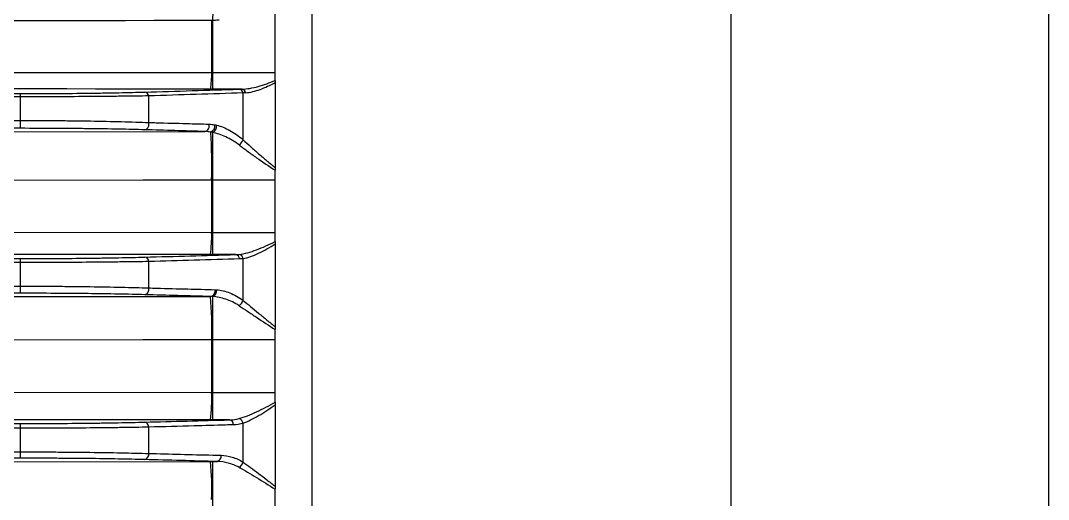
# Paper-space layout '_Back' of a CAD drawing. Header units: inches. Extents: x -13.8 to 10.2, y -6.3 to 9.3.
# Drawn here: x 4.44 to 10.11, y 0.59 to 3.23 of the extents above; entities that cross this region are included whole.
import ezdxf

# ---------------------------------------------------------------- set-up
doc = ezdxf.new("R2010")
doc.units = ezdxf.units.IN
doc.header["$MEASUREMENT"] = 0

psp = doc.layouts.new('_Back')

# ---------------------------------------------------------------- linework, layer by layer
at = {"color": 7, "linetype": 'Continuous', "lineweight": 25}
for p, q in [((6.0475, -6.1), (6.0475, 6.4497)), ((8.36, -6.0301), (8.36, 6.4497)), ((10.11, 4.0293), (10.11, -4.0271)), ((5.844, 2.8993), (5.844, 3.2684)), ((5.4928, 3.2296), (5.4928, 2.943)), ((5.4972, 3.2296), (5.4972, 2.8511)), ((5.4972, 2.943), (5.844, 2.943)), ((5.6605, 2.8511), (5.4972, 2.8511)), ((5.844, 2.8878), (5.844, 2.4181)), ((-4.4384, 2.8266), (4.4384, 2.8266)), ((4.4384, 2.8088), (-4.4384, 2.8088)), ((4.4384, 2.6349), (4.4384, 2.8266)), ((5.1455, 2.6671), (5.1455, 2.8137)), ((5.6663, 2.5721), (5.6663, 2.8303)), ((-4.4384, 2.6784), (4.4384, 2.6784)), ((4.4384, 2.6349), (-4.4384, 2.6349)), ((0.4122, 2.6123), (5.4558, 2.6173)), ((5.4972, 2.6124), (5.4972, 1.9381)), ((5.844, 2.0102), (5.844, 2.4037)), ((5.4928, 2.3492), (5.4928, 2.0595)), ((5.844, 2.3492), (5.4972, 2.3492)), ((5.4972, 2.0594), (5.844, 2.0594)), ((5.844, 1.9972), (5.844, 1.5394)), ((5.4862, 1.9381), (0.4122, 1.9431)), ((5.6253, 1.9381), (5.4972, 1.9381)), ((-4.4384, 1.9163), (4.4384, 1.9163)), ((4.4384, 1.8942), (-4.4384, 1.8942)), ((4.4384, 1.7247), (4.4384, 1.9163)), ((5.1455, 1.7541), (5.1455, 1.8997)), ((5.6663, 1.6853), (5.6663, 1.9158)), ((-4.4384, 1.7639), (4.4384, 1.7639)), ((4.4384, 1.7247), (-4.4384, 1.7247)), ((0.4122, 1.7023), (5.4862, 1.7071)), ((5.4972, 1.7068), (5.4972, 1.026)), ((5.844, 1.1237), (5.844, 1.5246)), ((5.4928, 1.4683), (5.4928, 1.1768)), ((5.844, 1.4683), (5.4972, 1.4683)), ((5.4972, 1.1768), (5.844, 1.1768)), ((5.844, 1.1097), (5.844, 0.6585)), ((5.4862, 1.026), (0.4122, 1.0308)), ((5.591, 1.026), (5.4972, 1.026)), ((-4.4384, 1.006), (4.4384, 1.006)), ((4.4384, 0.9796), (-4.4384, 0.9796)), ((4.4384, 0.8144), (4.4384, 1.006)), ((5.1455, 0.8409), (5.1455, 0.986)), ((5.6663, 0.7928), (5.6663, 1.0075)), ((-4.4384, 0.8494), (4.4384, 0.8494)), ((4.4384, 0.8144), (-4.4384, 0.8144)), ((0.4122, 0.7918), (5.4862, 0.7965)), ((5.4972, 0.7965), (5.5227, 0.7965)), ((5.4972, 0.7965), (5.4972, 0.1146)), ((5.844, 0.2392), (5.844, 0.6436))]:
    psp.add_line(p, q, dxfattribs=at)
at = {"color": 7, "linetype": 'Continuous', "lineweight": 25, "flags": 128}
for points in [[(5.4928, 2.3492), (5.1131, 2.3487), (3.5942, 2.3465), (0.4188, 2.3419)], [(0.4188, 2.0622), (0.7985, 2.062), (2.3174, 2.0612), (5.4928, 2.0595)], [(5.4928, 1.4683), (5.1131, 1.4679), (3.594, 1.466), (0.4188, 1.4622)], [(0.4188, 1.1802), (0.7985, 1.18), (2.3176, 1.1789), (5.4928, 1.1768)]]:
    psp.add_lwpolyline(points, dxfattribs=at)
at = {"color": 7, "linetype": 'Continuous', "lineweight": 25}
for centre, radius, start, end in [((5.0311, 2.9301), 0.4619, 350.1475, 1.6056), ((5.6413, 2.8253), 0.0254, 11.1873, 83.1444), ((5.6571, 2.8268), 0.0245, 10.7076, 82.0483), ((5.1202, 2.8096), 0.0256, 9.2269, 82.5345), ((5.1162, 2.657), 0.031, 283.788, 19.0242), ((5.4485, 2.6475), 0.0311, 283.6976, 19.6811), ((5.4752, 2.647), 0.035, 290.2305, 12.1778), ((2.9292, 2.4286), 2.5649, 358.2271, 4.1502), ((5.4835, 2.6459), 0.0362, 292.2077, 10.2621), ((5.6095, 2.5929), 0.0605, 305.2317, 339.8799), ((4.7551, 2.0389), 0.738, 352.1487, 1.5978), ((5.6212, 1.9123), 0.0261, 4.3581, 80.9372), ((5.6381, 1.9116), 0.0285, 8.6108, 77.2689), ((5.1193, 1.8982), 0.0263, 3.2618, 80.5671), ((5.1163, 1.7463), 0.0302, 283.962, 14.8266), ((3.6149, 1.5357), 1.8792, 357.9461, 5.235), ((5.4814, 1.7365), 0.0303, 283.9756, 15.265), ((5.4887, 1.7369), 0.0313, 285.7917, 13.3824), ((5.616, 1.7004), 0.0525, 302.6805, 343.2237), ((4.4514, 1.1471), 1.0419, 353.3284, 1.6349), ((5.5859, 0.9994), 0.0271, 358.6059, 79.0022), ((5.6329, 1.0015), 0.034, 10.1152, 70.1936), ((5.1183, 0.9869), 0.0272, 358.1154, 78.8418), ((5.1167, 0.8354), 0.0293, 283.5093, 10.7128), ((3.8541, 0.64), 1.6396, 358.1488, 5.4774), ((5.5158, 0.825), 0.0293, 283.5448, 10.919), ((5.6219, 0.804), 0.0458, 299.414, 345.8491)]:
    psp.add_arc(centre, radius, start, end, dxfattribs=at)
for points, knots in [([(5.522, 3.5032), (5.5196, 3.4968), (5.5174, 3.4892), (5.5134, 3.4718), (5.5116, 3.4622), (5.5093, 3.4466), (5.5086, 3.4411), (5.5073, 3.4298), (5.5067, 3.424), (5.5051, 3.4061), (5.5042, 3.3937), (5.5027, 3.3681), (5.5021, 3.3548), (5.501, 3.3285), (5.5006, 3.3154), (5.4994, 3.2766), (5.4986, 3.2513), (5.4972, 3.2296)], [0, 0, 0, 0, 0.125, 0.125, 0.25, 0.25, 0.3125, 0.3125, 0.375, 0.375, 0.5, 0.5, 0.625, 0.625, 0.75, 0.75, 1, 1, 1, 1]), ([(5.5342, 3.2323), (5.5329, 3.2322), (5.5315, 3.2322), (5.5302, 3.2321), (5.5249, 3.2317), (5.5196, 3.2313), (5.5143, 3.2308), (5.5116, 3.2306), (5.5088, 3.2304), (5.5061, 3.2302), (5.5034, 3.23), (5.5006, 3.2298), (5.4979, 3.2296), (5.4976, 3.2296), (5.4974, 3.2296), (5.4972, 3.2296)], [0, 0, 0, 0, 0.0001015866, 0.0001015866, 0.0001015866, 0.0005079337, 0.0005079337, 0.0005079337, 0.0007166977, 0.0007166977, 0.0007166977, 0.0009262899, 0.0009262899, 0.0009262899, 0.0009441227, 0.0009441227, 0.0009441227, 0.0009441227]), ([(5.6605, 2.8511), (5.6748, 2.8514), (5.6893, 2.853), (5.719, 2.858), (5.7342, 2.8615), (5.7651, 2.87), (5.7808, 2.8751), (5.8123, 2.8864), (5.8281, 2.8926), (5.844, 2.8993)], [0, 0, 0, 0, 0.25, 0.25, 0.5, 0.5, 0.75, 0.75, 1, 1, 1, 1]), ([(5.6812, 2.8313), (5.7064, 2.833), (5.7328, 2.8397), (5.7738, 2.8546), (5.7878, 2.8604), (5.8158, 2.8732), (5.8299, 2.8802), (5.844, 2.8878)], [0, 0, 0, 0, 0.5, 0.5, 0.75, 0.75, 1, 1, 1, 1]), ([(4.4384, 2.8266), (4.4711, 2.8266), (4.5038, 2.8267), (4.5687, 2.8269), (4.6011, 2.827), (4.696, 2.8276), (4.7568, 2.8281), (4.83, 2.829), (4.8445, 2.8292), (4.8732, 2.8296), (4.8874, 2.8299), (4.9291, 2.8305), (4.9558, 2.831), (5.0329, 2.8325), (5.0802, 2.8337), (5.1236, 2.835)], [0, 0, 0, 0, 0.125, 0.125, 0.25, 0.25, 0.5, 0.5, 0.5625, 0.5625, 0.625, 0.625, 0.75, 0.75, 1, 1, 1, 1]), ([(5.1455, 2.8137), (5.1007, 2.813), (5.0518, 2.8123), (4.9722, 2.8114), (4.9446, 2.8111), (4.9015, 2.8107), (4.8869, 2.8106), (4.8572, 2.8103), (4.8423, 2.8102), (4.7668, 2.8097), (4.704, 2.8093), (4.6062, 2.809), (4.5729, 2.8089), (4.5059, 2.8088), (4.4721, 2.8088), (4.4384, 2.8088)], [0, 0, 0, 0, 0.25, 0.25, 0.375, 0.375, 0.4375, 0.4375, 0.5, 0.5, 0.75, 0.75, 0.875, 0.875, 1, 1, 1, 1]), ([(4.4384, 2.6784), (4.5054, 2.6784), (4.5711, 2.6782), (4.6679, 2.6774), (4.6999, 2.6771), (4.7474, 2.6766), (4.7632, 2.6764), (4.7943, 2.6759), (4.8096, 2.6757), (4.8851, 2.6745), (4.9421, 2.6733), (5.0229, 2.6712), (5.049, 2.6704), (5.099, 2.6688), (5.1228, 2.668), (5.1455, 2.6671)], [0, 0, 0, 0, 0.25, 0.25, 0.375, 0.375, 0.4375, 0.4375, 0.5, 0.5, 0.75, 0.75, 0.875, 0.875, 1, 1, 1, 1]), ([(5.1455, 2.6671), (5.1595, 2.6667), (5.1734, 2.6663), (5.1874, 2.6659), (5.2432, 2.6644), (5.299, 2.6629), (5.3547, 2.6614), (5.3957, 2.6603), (5.4368, 2.6591), (5.4777, 2.658)], [0, 0, 0, 0, 0.0015748, 0.0015748, 0.0015748, 0.00787401, 0.00787401, 0.00787401, 0.0125202, 0.0125202, 0.0125202, 0.0125202]), ([(5.1236, 2.6269), (5.1016, 2.6275), (5.0786, 2.6281), (5.0304, 2.6292), (5.0051, 2.6297), (4.9269, 2.6312), (4.8715, 2.6321), (4.7984, 2.633), (4.7835, 2.6331), (4.7535, 2.6334), (4.7382, 2.6336), (4.6921, 2.634), (4.6611, 2.6342), (4.5671, 2.6347), (4.5034, 2.6349), (4.4384, 2.6349)], [0, 0, 0, 0, 0.125, 0.125, 0.25, 0.25, 0.5, 0.5, 0.5625, 0.5625, 0.625, 0.625, 0.75, 0.75, 1, 1, 1, 1]), ([(5.6444, 2.5435), (5.6206, 2.5615), (5.5963, 2.576), (5.5593, 2.5932), (5.5468, 2.5982), (5.5219, 2.6066), (5.5095, 2.6099), (5.4972, 2.6124)], [0, 0, 0, 0, 0.5, 0.5, 0.75, 0.75, 1, 1, 1, 1]), ([(5.5191, 2.6523), (5.5314, 2.6495), (5.5439, 2.6456), (5.5688, 2.6358), (5.5813, 2.63), (5.6184, 2.6098), (5.6426, 2.593), (5.6663, 2.5721)], [0, 0, 0, 0, 0.25, 0.25, 0.5, 0.5, 1, 1, 1, 1]), ([(5.6663, 2.5721), (5.6798, 2.5597), (5.6936, 2.547), (5.7222, 2.5213), (5.7369, 2.5082), (5.767, 2.4819), (5.7823, 2.4688), (5.813, 2.4432), (5.8284, 2.4305), (5.844, 2.4181)], [0, 0, 0, 0, 0.25, 0.25, 0.5, 0.5, 0.75, 0.75, 1, 1, 1, 1]), ([(5.6444, 2.5435), (5.6595, 2.532), (5.6752, 2.5202), (5.7074, 2.4966), (5.7239, 2.4847), (5.7747, 2.4489), (5.8091, 2.4258), (5.844, 2.4037)], [0, 0, 0, 0, 0.25, 0.25, 0.5, 0.5, 1, 1, 1, 1]), ([(5.6444, 1.9394), (5.6595, 1.9411), (5.6752, 1.9444), (5.7074, 1.953), (5.7239, 1.9584), (5.7747, 1.9772), (5.8091, 1.9928), (5.844, 2.0102)], [0, 0, 0, 0, 0.25, 0.25, 0.5, 0.5, 1, 1, 1, 1]), ([(5.6663, 1.9158), (5.6798, 1.9182), (5.6936, 1.9221), (5.7222, 1.9322), (5.7369, 1.9384), (5.767, 1.9528), (5.7823, 1.9608), (5.813, 1.9781), (5.8284, 1.9874), (5.844, 1.9972)], [0, 0, 0, 0, 0.25, 0.25, 0.5, 0.5, 0.75, 0.75, 1, 1, 1, 1]), ([(4.4384, 1.9163), (4.4707, 1.9163), (4.5029, 1.9163), (4.5671, 1.9165), (4.599, 1.9167), (4.6928, 1.9172), (4.7534, 1.9177), (4.8266, 1.9185), (4.8411, 1.9187), (4.8699, 1.9191), (4.8842, 1.9193), (4.9261, 1.9199), (4.953, 1.9204), (5.031, 1.9218), (5.0792, 1.9229), (5.1236, 1.9241)], [0, 0, 0, 0, 0.125, 0.125, 0.25, 0.25, 0.5, 0.5, 0.5625, 0.5625, 0.625, 0.625, 0.75, 0.75, 1, 1, 1, 1]), ([(5.1455, 1.8997), (5.0997, 1.8989), (5.0499, 1.8981), (4.9694, 1.8971), (4.9416, 1.8968), (4.8984, 1.8963), (4.8836, 1.8962), (4.8539, 1.8959), (4.839, 1.8958), (4.7634, 1.8952), (4.7009, 1.8948), (4.6041, 1.8944), (4.5712, 1.8943), (4.505, 1.8942), (4.4717, 1.8942), (4.4384, 1.8942)], [0, 0, 0, 0, 0.25, 0.25, 0.375, 0.375, 0.4375, 0.4375, 0.5, 0.5, 0.75, 0.75, 0.875, 0.875, 1, 1, 1, 1]), ([(4.4384, 1.7639), (4.5047, 1.7639), (4.5699, 1.7637), (4.6661, 1.7631), (4.6979, 1.7628), (4.7451, 1.7623), (4.7608, 1.7621), (4.7918, 1.7618), (4.8072, 1.7616), (4.8827, 1.7605), (4.94, 1.7595), (5.0212, 1.7577), (5.0476, 1.757), (5.0982, 1.7556), (5.1224, 1.7549), (5.1455, 1.7541)], [0, 0, 0, 0, 0.25, 0.25, 0.375, 0.375, 0.4375, 0.4375, 0.5, 0.5, 0.75, 0.75, 0.875, 0.875, 1, 1, 1, 1]), ([(5.1236, 1.717), (5.1012, 1.7176), (5.0778, 1.7182), (5.0288, 1.7193), (5.0033, 1.7198), (4.9246, 1.7212), (4.8691, 1.722), (4.7959, 1.7228), (4.781, 1.723), (4.7509, 1.7233), (4.7357, 1.7234), (4.6899, 1.7238), (4.6591, 1.724), (4.5659, 1.7245), (4.5027, 1.7247), (4.4384, 1.7247)], [0, 0, 0, 0, 0.125, 0.125, 0.25, 0.25, 0.5, 0.5, 0.5625, 0.5625, 0.625, 0.625, 0.75, 0.75, 1, 1, 1, 1]), ([(5.1455, 1.7541), (5.1599, 1.7537), (5.1742, 1.7533), (5.1886, 1.7529), (5.2461, 1.7514), (5.3035, 1.7499), (5.3609, 1.7484), (5.4109, 1.7471), (5.4608, 1.7458), (5.5106, 1.7445)], [0, 0, 0, 0, 0.0015748, 0.0015748, 0.0015748, 0.007874, 0.007874, 0.007874, 0.01335208, 0.01335208, 0.01335208, 0.01335208]), ([(5.6444, 1.6562), (5.6206, 1.6718), (5.5963, 1.6834), (5.5593, 1.696), (5.5468, 1.6994), (5.5219, 1.7044), (5.5095, 1.706), (5.4972, 1.7068)], [0, 0, 0, 0, 0.5, 0.5, 0.75, 0.75, 1, 1, 1, 1]), ([(5.5191, 1.7441), (5.5314, 1.7433), (5.5439, 1.7414), (5.5688, 1.7355), (5.5813, 1.7316), (5.6184, 1.7168), (5.6426, 1.7033), (5.6663, 1.6853)], [0, 0, 0, 0, 0.25, 0.25, 0.5, 0.5, 1, 1, 1, 1]), ([(5.6444, 1.6562), (5.6595, 1.6463), (5.6752, 1.6359), (5.7074, 1.6144), (5.7239, 1.6033), (5.7747, 1.5695), (5.8091, 1.5469), (5.844, 1.5246)], [0, 0, 0, 0, 0.25, 0.25, 0.5, 0.5, 1, 1, 1, 1]), ([(5.6663, 1.6853), (5.6798, 1.6745), (5.6936, 1.6631), (5.7222, 1.6396), (5.7369, 1.6273), (5.767, 1.6024), (5.7823, 1.5897), (5.813, 1.5645), (5.8284, 1.552), (5.844, 1.5394)], [0, 0, 0, 0, 0.25, 0.25, 0.5, 0.5, 0.75, 0.75, 1, 1, 1, 1]), ([(5.6444, 1.0335), (5.6595, 1.0375), (5.6752, 1.0428), (5.7074, 1.0553), (5.7239, 1.0625), (5.7747, 1.0861), (5.8091, 1.1042), (5.844, 1.1237)], [0, 0, 0, 0, 0.25, 0.25, 0.5, 0.5, 1, 1, 1, 1]), ([(5.6663, 1.0075), (5.6798, 1.0122), (5.6936, 1.0183), (5.7222, 1.0325), (5.7369, 1.0406), (5.767, 1.0584), (5.7823, 1.068), (5.813, 1.0882), (5.8284, 1.0987), (5.844, 1.1097)], [0, 0, 0, 0, 0.25, 0.25, 0.5, 0.5, 0.75, 0.75, 1, 1, 1, 1]), ([(4.4384, 1.006), (4.4705, 1.006), (4.5024, 1.0061), (4.5662, 1.0062), (4.5978, 1.0064), (4.6911, 1.0069), (4.7515, 1.0073), (4.8394, 1.0083), (4.8684, 1.0087), (4.9244, 1.0095), (4.9515, 1.0099), (5.0299, 1.0113), (5.0786, 1.0124), (5.1236, 1.0136)], [0, 0, 0, 0, 0.125, 0.125, 0.25, 0.25, 0.5, 0.5, 0.625, 0.625, 0.75, 0.75, 1, 1, 1, 1]), ([(5.1455, 0.986), (5.0991, 0.985), (5.0488, 0.9841), (4.9679, 0.9829), (4.9399, 0.9826), (4.8822, 0.9819), (4.8523, 0.9816), (4.7615, 0.9807), (4.6992, 0.9803), (4.5709, 0.9798), (4.5046, 0.9796), (4.4384, 0.9796)], [0, 0, 0, 0, 0.25, 0.25, 0.375, 0.375, 0.5, 0.5, 0.75, 0.75, 1, 1, 1, 1]), ([(5.613, 0.9988), (5.5985, 0.9984), (5.584, 0.998), (5.5695, 0.9976), (5.5117, 0.996), (5.4538, 0.9944), (5.3958, 0.9928), (5.3124, 0.9905), (5.229, 0.9883), (5.1455, 0.986)], [0, 0, 0, 0, 0.0015748, 0.0015748, 0.0015748, 0.007874, 0.007874, 0.007874, 0.01694689, 0.01694689, 0.01694689, 0.01694689]), ([(4.4384, 0.8494), (4.5044, 0.8494), (4.5694, 0.8492), (4.6652, 0.8487), (4.6969, 0.8484), (4.7597, 0.8479), (4.7909, 0.8476), (4.8816, 0.8465), (4.939, 0.8456), (5.0475, 0.8435), (5.0989, 0.8422), (5.1455, 0.8409)], [0, 0, 0, 0, 0.25, 0.25, 0.375, 0.375, 0.5, 0.5, 0.75, 0.75, 1, 1, 1, 1]), ([(5.1236, 0.807), (5.101, 0.8076), (5.0774, 0.8081), (5.028, 0.8092), (5.0024, 0.8097), (4.9235, 0.8111), (4.8679, 0.8119), (4.78, 0.8128), (4.7498, 0.8131), (4.6889, 0.8136), (4.6582, 0.8138), (4.5653, 0.8143), (4.5024, 0.8144), (4.4384, 0.8144)], [0, 0, 0, 0, 0.125, 0.125, 0.25, 0.25, 0.5, 0.5, 0.625, 0.625, 0.75, 0.75, 1, 1, 1, 1]), ([(5.1455, 0.8409), (5.1601, 0.8405), (5.1746, 0.8401), (5.1892, 0.8397), (5.2475, 0.8382), (5.3058, 0.8367), (5.364, 0.8352), (5.4242, 0.8336), (5.4844, 0.8321), (5.5446, 0.8305)], [0, 0, 0, 0, 0.0015748, 0.0015748, 0.0015748, 0.007874, 0.007874, 0.007874, 0.01438061, 0.01438061, 0.01438061, 0.01438061]), ([(5.6444, 0.7641), (5.6247, 0.7747), (5.6046, 0.7824), (5.564, 0.793), (5.5433, 0.796), (5.5227, 0.7965)], [0, 0, 0, 0, 0.5, 0.5, 1, 1, 1, 1]), ([(5.5446, 0.8305), (5.5653, 0.83), (5.586, 0.8265), (5.6267, 0.814), (5.6467, 0.8051), (5.6663, 0.7928)], [0, 0, 0, 0, 0.5, 0.5, 1, 1, 1, 1]), ([(5.6444, 0.7641), (5.6595, 0.756), (5.6752, 0.7471), (5.7074, 0.7282), (5.7239, 0.7182), (5.7747, 0.6871), (5.8091, 0.6654), (5.844, 0.6436)], [0, 0, 0, 0, 0.25, 0.25, 0.5, 0.5, 1, 1, 1, 1]), ([(5.6663, 0.7928), (5.6798, 0.7839), (5.6936, 0.7741), (5.7222, 0.7532), (5.7369, 0.7421), (5.767, 0.719), (5.7823, 0.707), (5.813, 0.683), (5.8284, 0.6708), (5.844, 0.6585)], [0, 0, 0, 0, 0.25, 0.25, 0.5, 0.5, 0.75, 0.75, 1, 1, 1, 1])]:
    psp.add_open_spline(points, degree=3, knots=knots, dxfattribs=at)
for points in [[(5.4928, 3.2296), (3.8015, 3.2268), (2.1101, 3.2239), (0.4188, 3.2209)], [(5.4972, 3.2296), (5.4957, 3.2296), (5.4943, 3.2296), (5.4928, 3.2296)], [(0.4188, 2.9454), (2.1101, 2.9446), (3.8015, 2.9438), (5.4928, 2.943)], [(5.4928, 2.943), (5.4943, 2.943), (5.4957, 2.943), (5.4972, 2.943)], [(5.844, 2.8993), (5.844, 2.896), (5.844, 2.8922), (5.844, 2.8878)], [(5.4862, 2.8511), (3.7948, 2.8529), (2.1035, 2.8547), (0.4122, 2.8566)], [(5.1236, 2.835), (5.2984, 2.8402), (5.4722, 2.8454), (5.6444, 2.8506)], [(5.4972, 2.8511), (5.4935, 2.8511), (5.4899, 2.8511), (5.4862, 2.8511)], [(5.6444, 2.8506), (5.6496, 2.8508), (5.655, 2.8509), (5.6605, 2.8511)], [(5.6663, 2.8303), (5.4941, 2.8247), (5.3204, 2.8192), (5.1455, 2.8137)], [(5.6812, 2.8313), (5.6761, 2.831), (5.6711, 2.8306), (5.6663, 2.8303)], [(5.4558, 2.6173), (5.3454, 2.6205), (5.2346, 2.6237), (5.1236, 2.6269)], [(5.4873, 2.6142), (5.4767, 2.616), (5.4662, 2.6171), (5.4558, 2.6173)], [(5.4777, 2.658), (5.4881, 2.6577), (5.4987, 2.6565), (5.5094, 2.6544)], [(5.4972, 2.6124), (5.4939, 2.6131), (5.4906, 2.6137), (5.4873, 2.6142)], [(5.5094, 2.6544), (5.5126, 2.6538), (5.5159, 2.6531), (5.5191, 2.6523)], [(5.844, 2.4181), (5.844, 2.4135), (5.844, 2.4087), (5.844, 2.4037)], [(5.4972, 2.3492), (5.4957, 2.3492), (5.4943, 2.3492), (5.4928, 2.3492)], [(5.4928, 2.0595), (5.4943, 2.0595), (5.4957, 2.0594), (5.4972, 2.0594)], [(5.844, 2.0102), (5.844, 2.0063), (5.844, 2.002), (5.844, 1.9972)], [(5.1236, 1.9241), (5.2913, 1.9288), (5.4586, 1.9334), (5.6253, 1.9381)], [(5.4972, 1.9381), (5.4935, 1.9381), (5.4899, 1.9381), (5.4862, 1.9381)], [(5.6253, 1.9381), (5.6317, 1.9382), (5.6381, 1.9387), (5.6444, 1.9394)], [(5.6472, 1.9143), (5.4805, 1.9094), (5.3132, 1.9045), (5.1455, 1.8997)], [(5.6663, 1.9158), (5.66, 1.915), (5.6537, 1.9145), (5.6472, 1.9143)], [(5.4887, 1.7071), (5.3671, 1.7104), (5.2454, 1.7137), (5.1236, 1.717)], [(5.4862, 1.7071), (5.487, 1.7071), (5.4879, 1.7071), (5.4887, 1.7071)], [(5.4972, 1.7068), (5.4944, 1.7069), (5.4915, 1.707), (5.4887, 1.7071)], [(5.5106, 1.7445), (5.5135, 1.7444), (5.5163, 1.7443), (5.5191, 1.7441)], [(5.844, 1.5394), (5.844, 1.5346), (5.844, 1.5296), (5.844, 1.5246)], [(5.4972, 1.4683), (5.4957, 1.4683), (5.4943, 1.4683), (5.4928, 1.4683)], [(5.4928, 1.1768), (5.4943, 1.1768), (5.4957, 1.1768), (5.4972, 1.1768)], [(5.844, 1.1237), (5.844, 1.1193), (5.844, 1.1146), (5.844, 1.1097)], [(5.1236, 1.0136), (5.2795, 1.0177), (5.4353, 1.0219), (5.591, 1.026)], [(5.4972, 1.026), (5.4935, 1.026), (5.4899, 1.026), (5.4862, 1.026)], [(5.591, 1.026), (5.6092, 1.0264), (5.627, 1.0288), (5.6444, 1.0335)], [(5.6663, 1.0075), (5.6489, 1.0021), (5.6311, 0.9993), (5.613, 0.9988)], [(5.5227, 0.7965), (5.3897, 0.8), (5.2566, 0.8035), (5.1236, 0.807)], [(5.4862, 0.7965), (5.4899, 0.7965), (5.4935, 0.7965), (5.4972, 0.7965)], [(5.844, 0.6585), (5.844, 0.6535), (5.844, 0.6485), (5.844, 0.6436)]]:
    psp.add_open_spline(points, degree=3, dxfattribs=at)

doc.saveas('drawing.dxf')
